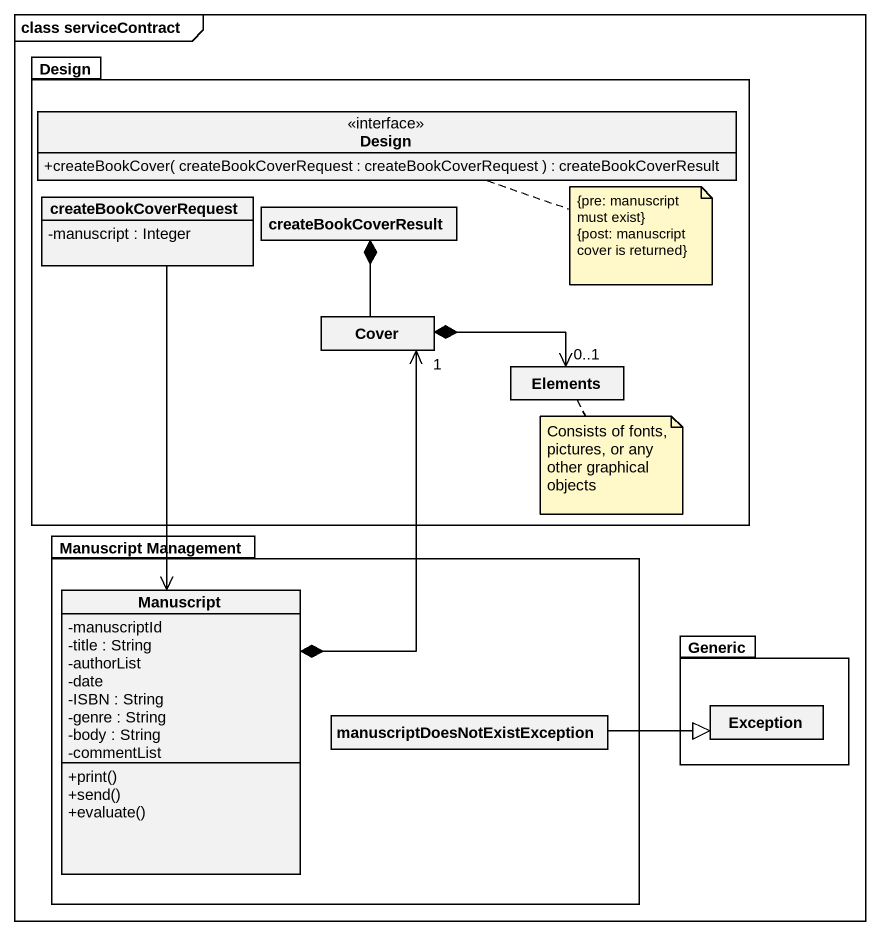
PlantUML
@startuml
mainframe class serviceContract
hide circle
hide empty members
skinparam classAttributeIconSize 0
package Design {
  interface "Design" as Design_2 {
    +createBookCover( createBookCoverRequest : createBookCoverRequest ) : createBookCoverResult
  }
  class createBookCoverRequest {
    -manuscript : Integer
  }
  class createBookCoverResult
  class Cover
  class Elements
}
package "Manuscript Management" as Manuscript_Management {
  class Manuscript {
    -manuscriptId
    -title : String
    -authorList
    -date
    -ISBN : String
    -genre : String
    -body : String
    -commentList
    +print()
    +send()
    +evaluate()
  }
  class "manuscriptDoesNotExistException" as manuscriptDoesNotExistExcept
}
package Generic {
  class "Exception" as Exception_
}
createBookCoverRequest --> Manuscript
createBookCoverResult *-- Cover
Cover *-right-> "0..1" Elements
Manuscript *-up-> "1" Cover
manuscriptDoesNotExistExcept -right-|> Exception_
note right of Design_2
  {pre: manuscript must exist}
  {post: manuscript cover is returned}
end note
note bottom of Elements : Consists of fonts, pictures, or any other graphical objects
@enduml
